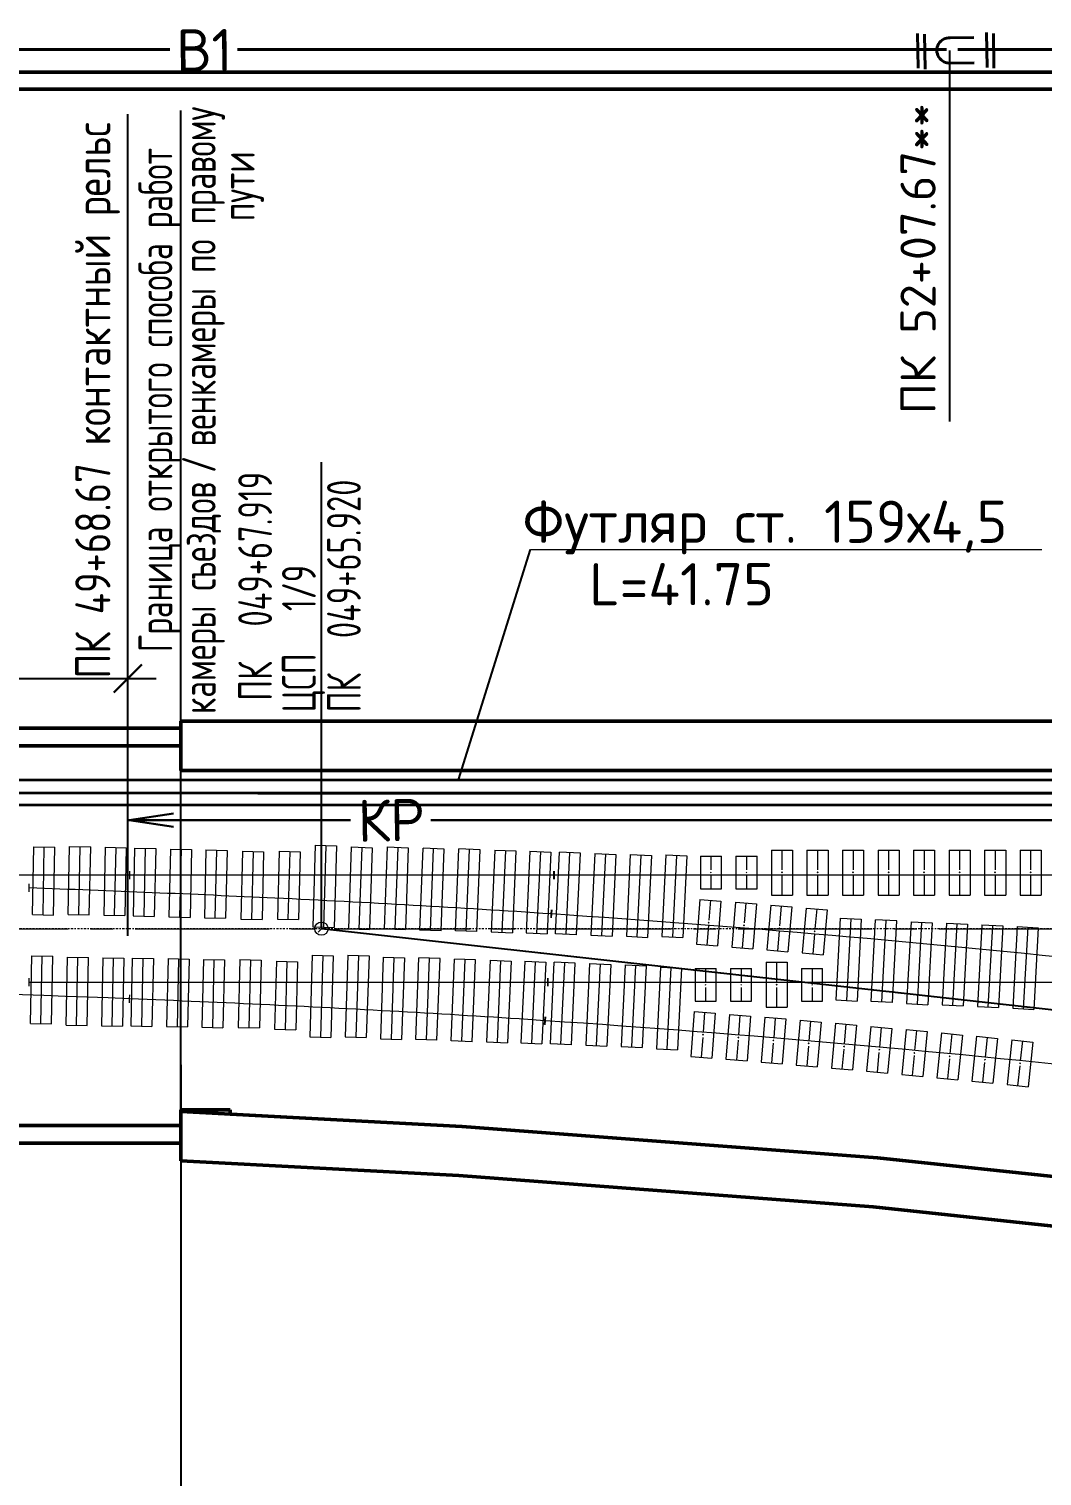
# Paper-space layout 'л2-л8' of a CAD drawing. Header units: millimetres. Extents: x 10032 to 18918, y -3051 to 627.
# Drawn here: x 16760.5 to 16832.5, y -1655.6 to -1552.8 of the extents above; entities that cross this region are included whole.
import ezdxf

# ---------------------------------------------------------------- set-up
doc = ezdxf.new("R2010")
doc.units = ezdxf.units.MM
doc.header["$LTSCALE"] = 0.5
doc.linetypes.add('CENTER', pattern=[2, 1.25, -0.25, 0.25, -0.25])
doc.linetypes.add('CENTER2', pattern=[28.575, 19.05, -3.175, 3.175, -3.175])
for name, color, linetype in [('1_NADPIS', 7, 'Continuous'), ('3_RAZMER', 7, 'Continuous'), ('ВК_надписи', 7, 'Continuous'), ('ВК_сети', 4, 'Continuous'), ('ГТ_Конструкции', 2, 'Continuous'), ('ГТ_Ось_Пути', 251, 'Continuous'), ('ГТ_Ось_разбивочная', 7, 'Continuous'), ('Эл', 41, 'Continuous')]:
    doc.layers.add(name, color=color, linetype=linetype)
for name, color, linetype, lineweight in [('1_PK500', 5, 'Continuous', 35), ('А_Конструкции', 4, 'Continuous', 50), ('АР_Оси', 242, 'CENTER2', 18)]:
    doc.layers.add(name, color=color, linetype=linetype, lineweight=lineweight)
doc.styles.add('RS-30-06', font='romans.shx', dxfattribs={"width": 0.6, "height": 3})
doc.styles.add('Стандарт ММП', font='isocpeur.ttf')
doc.dimstyles.new('M200$0', dxfattribs={"dimscale": 0, "dimtxt": 3, "dimasz": 2, "dimexe": 1.2, "dimexo": 1.5, "dimgap": 1.2, "dimtad": 1, "dimdec": 0, "dimlfac": 200, "dimrnd": 1, "dimzin": 0, "dimdsep": 46, "dimtxsty": 'RS-30-06', "dimblk1": 'OBLIQUE', "dimblk2": 'OBLIQUE', "dimsah": 1, "dimcen": 2.5, "dimdle": 2, "dimclrt": 9, "dimadec": 0, "dimazin": 0, "dimtfac": 1, "dimtdec": 0, "dimtmove": 2, "dimatfit": 3, "dimldrblk": 'OBLIQUE', "dimfxl": 1.2, "dimtolj": 1, "dimtzin": 0, "dimarcsym": 0})

# ---------------------------------------------------------------- blocks, each defined once
blk = doc.blocks.new('A$C51BA2402')
at = {"layer": 'ГТ_Конструкции', "color": 0, "linetype": 'ByBlock', "lineweight": -2}
for p, q in [((-2.007, 2.95), (-2.007, 2.6)), ((-2.007, 2.95), (14.633, 2.95)), ((-2.007, 2.6), (-2.008, 2.6)), ((-2.008, 2.6), (-2.008, 2.576)), ((-2.008, 2.576), (-2.007, 2.576)), ((-2.007, 2.576), (-2.007, 2.25)), ((-2.007, 2.25), (14.633, 2.25)), ((-1.308, -2.576), (-2.008, -2.576)), ((-2.007, -2.576), (-2.007, -3.301)), ((1.987, -2.811), (-2.007, -2.6)), ((-1.308, -2.637), (-1.308, -2.576)), ((1.99, -2.812), (-1.308, -2.637)), ((7.896, -3.257), (1.987, -2.811)), ((7.896, -3.257), (1.99, -2.812)), ((14.633, -3.979), (7.896, -3.257)), ((14.648, -3.98), (7.896, -3.257)), ((-2.007, -3.301), (1.945, -3.51)), ((1.945, -3.51), (7.833, -3.954)), ((7.833, -3.954), (14.633, -4.683))]:
    blk.add_line(p, q, dxfattribs=at)
blk = doc.blocks.new('_Oblique')
at = {"linetype": 'ByBlock', "lineweight": 30}
blk.add_line((-0.5, -0.5), (0.5, 0.5), dxfattribs=at)
blk = doc.blocks.new('*D37')
at = {"layer": 'Defpoints', "color": 0, "lineweight": -2}
for p, q in [((16742.57, -1597.12), (16742.57, -1600.14)), ((16767.57, -1607.5), (16767.57, -1597.74)), ((16740.57, -1598.94), (16769.57, -1598.94))]:
    blk.add_line(p, q, dxfattribs=at)
at = {"layer": 'Defpoints', "color": 0, "linetype": 'Continuous', "lineweight": 30}
for p in [(16742.57, -1595.62), (16767.57, -1598.94), (16767.57, -1609)]:
    blk.add_point(p, dxfattribs=at)
at = {"layer": 'Defpoints', "color": 0, "linetype": 'Continuous', "lineweight": -2, "xscale": 2, "yscale": 2, "zscale": 2, "rotation": 180}
blk.add_blockref('_Oblique', (16742.57, -1598.94), dxfattribs=at)
at = {"layer": 'Defpoints', "color": 0, "linetype": 'Continuous', "lineweight": -2, "xscale": 2, "yscale": 2, "zscale": 2}
blk.add_blockref('_Oblique', (16767.57, -1598.94), dxfattribs=at)
at = {"layer": 'Defpoints', "color": 9, "linetype": 'Continuous', "lineweight": 30, "insert": (16755.07, -1596.24), "char_height": 3, "attachment_point": 5, "style": 'RS-30-06'}
blk.add_mtext('\\A1;5000', dxfattribs=at)

psp = doc.layouts.new('л2-л8')

# ---------------------------------------------------------------- linework, layer by layer
at = {"color": 5, "linetype": 'Continuous', "lineweight": 5, "extrusion": (-2.53793e-14, 1.46875e-08, 1)}
for p, q in [((16760.785, -1615.7237, 0), (16760.8761, -1610.8996, 0)), ((16760.8761, -1610.8996, 0), (16762.3758, -1610.9279, 0)), ((16761.5349, -1615.7379, 0), (16761.6259, -1610.9137, 0)), ((16762.2848, -1615.752, 0), (16762.3758, -1610.9279, 0)), ((16763.3271, -1615.7078, 0), (16763.4237, -1610.8837, 0)), ((16763.4237, -1610.8837, 0), (16764.9234, -1610.9138, 0)), ((16764.077, -1615.7228, 0), (16764.1735, -1610.8988, 0)), ((16764.8268, -1615.7378, 0), (16764.9234, -1610.9138, 0)), ((16765.9499, -1610.9329, 0), (16765.8479, -1615.7569, 0)), ((16765.9499, -1610.9329, 0), (16767.4496, -1610.9647, 0)), ((16766.6998, -1610.9488, 0), (16766.5977, -1615.7727, 0)), ((16767.4496, -1610.9647, 0), (16767.3476, -1615.7886, 0)), ((16768.0486, -1610.9954, 0), (16767.9466, -1615.8193, 0)), ((16768.0486, -1610.9954, 0), (16769.5483, -1611.0271, 0)), ((16768.7984, -1611.0113, 0), (16768.6964, -1615.8352, 0)), ((16769.5483, -1611.0271, 0), (16769.4463, -1615.8511, 0)), ((16770.5943, -1611.0621, 0), (16770.4869, -1615.8859, 0)), ((16770.5943, -1611.0621, 0), (16772.0939, -1611.0955, 0)), ((16771.3441, -1611.0788, 0), (16771.2367, -1615.9026, 0)), ((16772.0939, -1611.0955, 0), (16771.9865, -1615.9193, 0)), ((16773.1199, -1611.1213, 0), (16773.0072, -1615.945, 0)), ((16773.1199, -1611.1213, 0), (16774.6195, -1611.1564, 0)), ((16780.8889, -1610.7902, 0), (16780.7221, -1616.6028, 0)), ((16780.8889, -1610.7902, 0), (16782.3883, -1610.8332, 0)), ((16781.6386, -1610.8117, 0), (16781.4718, -1616.6243, 0)), ((16782.3883, -1610.8332, 0), (16782.2215, -1616.6458, 0)), ((16783.4426, -1610.9159, 0), (16783.2401, -1616.7274, 0)), ((16783.4426, -1610.9159, 0), (16784.9417, -1610.9682, 0)), ((16784.1922, -1610.9421, 0), (16783.9897, -1616.7535, 0)), ((16784.9417, -1610.9682, 0), (16784.7392, -1616.7796, 0)), ((16785.9975, -1610.9159, 0), (16785.795, -1616.7274, 0)), ((16785.9975, -1610.9159, 0), (16787.4966, -1610.9682, 0)), ((16786.747, -1610.9421, 0), (16786.5445, -1616.7535, 0)), ((16787.4966, -1610.9682, 0), (16787.2941, -1616.7796, 0)), ((16788.3302, -1616.8197, 0), (16788.5499, -1611.0089, 0)), ((16790.0488, -1611.0655, 0), (16788.5499, -1611.0089, 0)), ((16789.0796, -1616.848, 0), (16789.2993, -1611.0372, 0)), ((16789.8291, -1616.8764, 0), (16790.0488, -1611.0655, 0)), ((16790.8669, -1616.8671, 0), (16791.1034, -1611.0569, 0)), ((16792.6021, -1611.1179, 0), (16791.1034, -1611.0569, 0)), ((16791.6163, -1616.8976, 0), (16791.8527, -1611.0874, 0)), ((16792.3656, -1616.9281, 0), (16792.6021, -1611.1179, 0)), ((16793.6551, -1611.1348, 0), (16793.4017, -1616.9443, 0)), ((16793.6551, -1611.1348, 0), (16795.1537, -1611.2002, 0)), ((16773.8697, -1611.1388, 0), (16773.757, -1615.9625, 0)), ((16774.6195, -1611.1564, 0), (16774.5068, -1615.98, 0)), ((16775.7195, -1611.218, 0), (16775.6016, -1616.0416, 0)), ((16775.7195, -1611.218, 0), (16777.219, -1611.2547, 0)), ((16776.4692, -1611.2364, 0), (16776.3513, -1616.0599, 0)), ((16777.219, -1611.2547, 0), (16777.1011, -1616.0782, 0)), ((16778.3213, -1611.2173, 0), (16778.1982, -1616.0407, 0)), ((16778.3213, -1611.2173, 0), (16779.8208, -1611.2555, 0)), ((16779.071, -1611.2364, 0), (16778.948, -1616.0598, 0)), ((16779.8208, -1611.2555, 0), (16779.6978, -1616.079, 0)), ((16794.4044, -1611.1675, 0), (16794.151, -1616.977, 0)), ((16795.1537, -1611.2002, 0), (16794.9003, -1617.0097, 0)), ((16796.1422, -1611.2127, 0), (16795.8706, -1617.0213, 0)), ((16796.1422, -1611.2127, 0), (16797.6405, -1611.2827, 0)), ((16796.8913, -1611.2477, 0), (16796.6198, -1617.0563, 0)), ((16797.6405, -1611.2827, 0), (16797.369, -1617.0914, 0)), ((16797.9681, -1617.0914, 0), (16798.2386, -1611.2827, 0)), ((16799.737, -1611.3525, 0), (16798.2386, -1611.2827, 0)), ((16798.7173, -1617.1263, 0), (16798.9878, -1611.3176, 0)), ((16799.4665, -1617.1612, 0), (16799.737, -1611.3525, 0)), ((16800.7607, -1611.3696, 0), (16800.4858, -1617.1781, 0)), ((16800.7607, -1611.3696, 0), (16802.259, -1611.4405, 0)), ((16801.5099, -1611.4051, 0), (16801.235, -1617.2136, 0)), ((16802.259, -1611.4405, 0), (16801.9842, -1617.249, 0)), ((16803.2825, -1611.459, 0), (16803.0034, -1617.2673, 0)), ((16803.2825, -1611.459, 0), (16804.7808, -1611.531, 0)), ((16804.0317, -1611.495, 0), (16803.7525, -1617.3033, 0)), ((16804.7808, -1611.531, 0), (16804.5016, -1617.3393, 0)), ((16805.8077, -1611.476, 0), (16805.5244, -1617.2841, 0)), ((16805.8077, -1611.476, 0), (16807.3059, -1611.5491, 0)), ((16806.5568, -1611.5125, 0), (16806.2735, -1617.3206, 0)), ((16807.3059, -1611.5491, 0), (16807.0226, -1617.3572, 0)), ((16808.263, -1611.5734, 0), (16809.763, -1611.5734, 0)), ((16808.263, -1611.5734, 0), (16808.263, -1613.8984, 0)), ((16809.013, -1611.5734, 0), (16809.013, -1612.5484, 0)), ((16809.763, -1613.8984, 0), (16809.763, -1611.5734, 0)), ((16810.788, -1611.5734, 0), (16812.288, -1611.5734, 0)), ((16810.788, -1611.5734, 0), (16810.788, -1613.8984, 0)), ((16811.538, -1611.5734, 0), (16811.538, -1612.5484, 0)), ((16812.288, -1613.8984, 0), (16812.288, -1611.5734, 0)), ((16813.313, -1611.1359, 0), (16814.813, -1611.1359, 0)), ((16813.313, -1611.1359, 0), (16813.313, -1614.3359, 0)), ((16814.063, -1611.1359, 0), (16814.063, -1612.5484, 0)), ((16814.813, -1611.1359, 0), (16814.813, -1614.3359, 0)), ((16815.838, -1611.1359, 0), (16817.338, -1611.1359, 0)), ((16815.838, -1611.1359, 0), (16815.838, -1614.3359, 0)), ((16816.588, -1611.1359, 0), (16816.588, -1612.5484, 0)), ((16817.338, -1611.1359, 0), (16817.338, -1614.3359, 0)), ((16818.363, -1611.1359, 0), (16819.863, -1611.1359, 0)), ((16818.363, -1611.1359, 0), (16818.363, -1614.3359, 0)), ((16819.113, -1611.1359, 0), (16819.113, -1612.5484, 0)), ((16819.863, -1611.1359, 0), (16819.863, -1614.3359, 0)), ((16820.888, -1611.1359, 0), (16822.388, -1611.1359, 0)), ((16820.888, -1611.1359, 0), (16820.888, -1614.3359, 0)), ((16821.638, -1611.1359, 0), (16821.638, -1612.5484, 0)), ((16822.388, -1611.1359, 0), (16822.388, -1614.3359, 0)), ((16823.413, -1611.1359, 0), (16824.913, -1611.1359, 0)), ((16823.413, -1611.1359, 0), (16823.413, -1614.3359, 0)), ((16824.163, -1611.1359, 0), (16824.163, -1612.5484, 0)), ((16824.913, -1611.1359, 0), (16824.913, -1614.3359, 0)), ((16825.938, -1611.1359, 0), (16827.438, -1611.1359, 0)), ((16825.938, -1611.1359, 0), (16825.938, -1614.3359, 0)), ((16826.688, -1611.1359, 0), (16826.688, -1612.5484, 0)), ((16827.438, -1611.1359, 0), (16827.438, -1614.3359, 0)), ((16828.463, -1611.1359, 0), (16829.963, -1611.1359, 0)), ((16828.463, -1611.1359, 0), (16828.463, -1614.3359, 0)), ((16829.213, -1611.1359, 0), (16829.213, -1612.5484, 0)), ((16829.963, -1611.1359, 0), (16829.963, -1614.3359, 0)), ((16830.988, -1611.1359, 0), (16832.488, -1611.1359, 0)), ((16830.988, -1611.1359, 0), (16830.988, -1614.3359, 0)), ((16831.738, -1611.1359, 0), (16831.738, -1612.5484, 0)), ((16832.488, -1611.1359, 0), (16832.488, -1614.3359, 0)), ((16767.708, -1612.9234, 0), (16767.708, -1612.6403, 0)), ((16767.708, -1613.2064, 0), (16767.708, -1612.9234, 0)), ((16797.843, -1612.9234, 0), (16797.843, -1612.6403, 0)), ((16797.843, -1613.2064, 0), (16797.843, -1612.9234, 0)), ((16797.883, -1612.9234, 0), (16797.883, -1612.6403, 0)), ((16797.883, -1613.2064, 0), (16797.883, -1612.9234, 0)), ((16808.9931, -1612.7166, 0), (16809.013, -1612.7359, 0)), ((16808.9931, -1612.7551, 0), (16809.013, -1612.7359, 0)), ((16809.033, -1612.7166, 0), (16809.013, -1612.7359, 0)), ((16809.033, -1612.7551, 0), (16809.013, -1612.7359, 0)), ((16809.013, -1612.9234, 0), (16809.013, -1613.8984, 0)), ((16811.5181, -1612.7166, 0), (16811.538, -1612.7359, 0)), ((16811.5181, -1612.7551, 0), (16811.538, -1612.7359, 0)), ((16811.558, -1612.7166, 0), (16811.538, -1612.7359, 0)), ((16811.558, -1612.7551, 0), (16811.538, -1612.7359, 0)), ((16811.538, -1612.9234, 0), (16811.538, -1613.8984, 0)), ((16814.0977, -1612.7625, 0), (16814.0283, -1612.7092, 0)), ((16814.0977, -1612.7092, 0), (16814.0283, -1612.7625, 0)), ((16814.063, -1612.9234, 0), (16814.063, -1614.3359, 0)), ((16816.6227, -1612.7625, 0), (16816.5533, -1612.7092, 0)), ((16816.6227, -1612.7092, 0), (16816.5533, -1612.7625, 0)), ((16816.588, -1612.9234, 0), (16816.588, -1614.3359, 0)), ((16819.1477, -1612.7625, 0), (16819.0783, -1612.7092, 0)), ((16819.1477, -1612.7092, 0), (16819.0783, -1612.7625, 0)), ((16819.113, -1612.9234, 0), (16819.113, -1614.3359, 0)), ((16821.6727, -1612.7625, 0), (16821.6033, -1612.7092, 0)), ((16821.6727, -1612.7092, 0), (16821.6033, -1612.7625, 0)), ((16821.638, -1612.9234, 0), (16821.638, -1614.3359, 0)), ((16824.1977, -1612.7625, 0), (16824.1283, -1612.7092, 0)), ((16824.1977, -1612.7092, 0), (16824.1283, -1612.7625, 0)), ((16824.163, -1612.9234, 0), (16824.163, -1614.3359, 0)), ((16826.7227, -1612.7625, 0), (16826.6533, -1612.7092, 0)), ((16826.7227, -1612.7092, 0), (16826.6533, -1612.7625, 0)), ((16826.688, -1612.9234, 0), (16826.688, -1614.3359, 0)), ((16829.2477, -1612.7625, 0), (16829.1783, -1612.7092, 0)), ((16829.2477, -1612.7092, 0), (16829.1783, -1612.7625, 0)), ((16829.213, -1612.9234, 0), (16829.213, -1614.3359, 0)), ((16831.7727, -1612.7625, 0), (16831.7033, -1612.7092, 0)), ((16831.7727, -1612.7092, 0), (16831.7033, -1612.7625, 0)), ((16831.738, -1612.9234, 0), (16831.738, -1614.3359, 0)), ((16760.548, -1613.8274, 0), (16760.548, -1613.5444, 0)), ((16760.548, -1614.1104, 0), (16760.548, -1613.8274, 0)), ((16808.263, -1613.8984, 0), (16809.763, -1613.8984, 0)), ((16810.788, -1613.8984, 0), (16812.288, -1613.8984, 0)), ((16808.23, -1614.6455, 0), (16807.9783, -1617.8356, 0)), ((16808.23, -1614.6455, 0), (16809.7254, -1614.7635, 0)), ((16808.9777, -1614.7045, 0), (16808.8666, -1616.1126, 0)), ((16809.7254, -1614.7635, 0), (16809.4737, -1617.9536, 0)), ((16810.749, -1614.8432, 0), (16810.4862, -1618.0324, 0)), ((16810.749, -1614.8432, 0), (16812.2439, -1614.9664, 0)), ((16811.4964, -1614.9048, 0), (16811.3805, -1616.3125, 0)), ((16812.2439, -1614.9664, 0), (16811.9812, -1618.1556, 0)), ((16813.2675, -1615.0472, 0), (16812.9937, -1618.2355, 0)), ((16813.2675, -1615.0472, 0), (16814.762, -1615.1755, 0)), ((16813.313, -1614.3359, 0), (16814.813, -1614.3359, 0)), ((16814.0147, -1615.1114, 0), (16813.8939, -1616.5187, 0)), ((16814.762, -1615.1755, 0), (16814.4882, -1618.3638, 0)), ((16815.838, -1614.3359, 0), (16817.338, -1614.3359, 0)), ((16818.363, -1614.3359, 0), (16819.863, -1614.3359, 0)), ((16820.888, -1614.3359, 0), (16822.388, -1614.3359, 0)), ((16823.413, -1614.3359, 0), (16824.913, -1614.3359, 0)), ((16825.938, -1614.3359, 0), (16827.438, -1614.3359, 0)), ((16828.463, -1614.3359, 0), (16829.963, -1614.3359, 0)), ((16830.988, -1614.3359, 0), (16832.488, -1614.3359, 0)), ((16760.785, -1615.7237, 0), (16762.2848, -1615.752, 0)), ((16763.3271, -1615.7078, 0), (16764.8268, -1615.7378, 0)), ((16765.8479, -1615.7569, 0), (16767.3476, -1615.7886, 0)), ((16767.9466, -1615.8193, 0), (16769.4463, -1615.8511, 0)), ((16770.4869, -1615.8859, 0), (16771.9865, -1615.9193, 0)), ((16773.0072, -1615.945, 0), (16774.5068, -1615.98, 0)), ((16775.6016, -1616.0416, 0), (16777.1011, -1616.0782, 0)), ((16778.1982, -1616.0407, 0), (16779.6978, -1616.079, 0)), ((16797.646, -1615.9576, 0), (16797.665, -1615.6752, 0)), ((16797.665, -1615.6752, 0), (16797.6839, -1615.3928, 0)), ((16797.686, -1615.9603, 0), (16797.7049, -1615.6779, 0)), ((16797.7049, -1615.6779, 0), (16797.7238, -1615.3955, 0)), ((16808.8885, -1616.2757, 0), (16808.8152, -1616.3234, 0)), ((16808.8843, -1616.3289, 0), (16808.8194, -1616.2703, 0)), ((16815.7855, -1615.2577, 0), (16815.5007, -1618.445, 0)), ((16815.7855, -1615.2577, 0), (16817.2795, -1615.3912, 0)), ((16816.5325, -1615.3244, 0), (16816.4068, -1616.7313, 0)), ((16817.2795, -1615.3912, 0), (16816.9947, -1618.5785, 0)), ((16818.2021, -1615.9809, 0), (16817.8984, -1621.7879, 0)), ((16818.2021, -1615.9809, 0), (16819.7, -1616.0592, 0)), ((16818.9511, -1616.02, 0), (16818.6474, -1621.8271, 0)), ((16819.7, -1616.0592, 0), (16819.3963, -1621.8663, 0)), ((16820.4114, -1621.8998, 0), (16820.719, -1616.093, 0)), ((16822.2169, -1616.1723, 0), (16820.719, -1616.093, 0)), ((16821.1604, -1621.9395, 0), (16821.468, -1616.1327, 0)), ((16821.9093, -1621.9792, 0), (16822.2169, -1616.1723, 0)), ((16823.234, -1616.2396, 0), (16822.9225, -1622.0462, 0)), ((16823.234, -1616.2396, 0), (16824.7319, -1616.3199, 0)), ((16780.7221, -1616.6028, 0), (16782.2215, -1616.6458, 0)), ((16781.3266, -1616.7234, 0), (16781.0996, -1616.9824, 0)), ((16783.2401, -1616.7274, 0), (16784.7392, -1616.7796, 0)), ((16785.795, -1616.7274, 0), (16787.2941, -1616.7796, 0)), ((16789.8291, -1616.8764, 0), (16788.3302, -1616.8197, 0)), ((16792.3656, -1616.9281, 0), (16790.8669, -1616.8671, 0)), ((16793.4017, -1616.9443, 0), (16794.9003, -1617.0097, 0)), ((16795.8706, -1617.0213, 0), (16797.369, -1617.0914, 0)), ((16799.4665, -1617.1612, 0), (16797.9681, -1617.0914, 0)), ((16800.4858, -1617.1781, 0), (16801.9842, -1617.249, 0)), ((16803.0034, -1617.2673, 0), (16804.5016, -1617.3393, 0)), ((16805.5244, -1617.2841, 0), (16807.0226, -1617.3572, 0)), ((16808.8371, -1616.4865, 0), (16808.726, -1617.8946, 0)), ((16811.3497, -1616.6863, 0), (16811.2337, -1618.094, 0)), ((16811.4018, -1616.4757, 0), (16811.3283, -1616.5231, 0)), ((16811.3974, -1616.5288, 0), (16811.3327, -1616.47, 0)), ((16813.8618, -1616.8923, 0), (16813.7409, -1618.2997, 0)), ((16813.9146, -1616.6819, 0), (16813.841, -1616.7291, 0)), ((16813.9101, -1616.735, 0), (16813.8456, -1616.676, 0)), ((16816.3734, -1617.1048, 0), (16816.2477, -1618.5117, 0)), ((16816.427, -1616.8946, 0), (16816.3532, -1616.9415, 0)), ((16816.4223, -1616.9477, 0), (16816.3579, -1616.8884, 0)), ((16823.9829, -1616.2797, 0), (16823.6714, -1622.0864, 0)), ((16824.7319, -1616.3199, 0), (16824.4203, -1622.1266, 0)), ((16825.752, -1616.3267, 0), (16825.4366, -1622.1332, 0)), ((16825.752, -1616.3267, 0), (16827.2498, -1616.4081, 0)), ((16826.5009, -1616.3674, 0), (16826.1855, -1622.1739, 0)), ((16827.2498, -1616.4081, 0), (16826.9344, -1622.2145, 0)), ((16828.268, -1616.4484, 0), (16827.9488, -1622.2546, 0)), ((16828.268, -1616.4484, 0), (16829.7658, -1616.5307, 0)), ((16829.0169, -1616.4895, 0), (16828.6976, -1622.2958, 0)), ((16829.7658, -1616.5307, 0), (16829.4465, -1622.3369, 0)), ((16830.7837, -1616.5731, 0), (16830.4606, -1622.3791, 0)), ((16830.7837, -1616.5731, 0), (16832.2814, -1616.6565, 0)), ((16831.5326, -1616.6148, 0), (16831.2095, -1622.4208, 0)), ((16832.2814, -1616.6565, 0), (16831.9583, -1622.4625, 0)), ((16807.9783, -1617.8356, 0), (16809.4737, -1617.9536, 0)), ((16810.4862, -1618.0324, 0), (16811.9812, -1618.1556, 0)), ((16812.9937, -1618.2355, 0), (16814.4882, -1618.3638, 0)), ((16760.639, -1623.4671, 0), (16760.73, -1618.643, 0)), ((16760.73, -1618.643, 0), (16762.2297, -1618.6713, 0)), ((16761.3888, -1623.4813, 0), (16761.4798, -1618.6571, 0)), ((16762.1387, -1623.4954, 0), (16762.2297, -1618.6713, 0)), ((16763.1696, -1623.5746, 0), (16763.2662, -1618.7506, 0)), ((16763.2662, -1618.7506, 0), (16764.7659, -1618.7806, 0)), ((16763.9195, -1623.5896, 0), (16764.0161, -1618.7656, 0)), ((16764.6693, -1623.6047, 0), (16764.7659, -1618.7806, 0)), ((16765.7836, -1618.7968, 0), (16765.6815, -1623.6207, 0)), ((16765.7836, -1618.7968, 0), (16767.2832, -1618.8285, 0)), ((16766.5334, -1618.8126, 0), (16766.4314, -1623.6365, 0)), ((16767.2832, -1618.8285, 0), (16767.1812, -1623.6524, 0)), ((16767.8832, -1618.8184, 0), (16767.7812, -1623.6424, 0)), ((16767.8832, -1618.8184, 0), (16769.3829, -1618.8502, 0)), ((16768.633, -1618.8343, 0), (16768.531, -1623.6582, 0)), ((16769.3829, -1618.8502, 0), (16769.2808, -1623.6741, 0)), ((16770.4208, -1618.8557, 0), (16770.3134, -1623.6795, 0)), ((16770.4208, -1618.8557, 0), (16771.9204, -1618.8891, 0)), ((16771.1706, -1618.8724, 0), (16771.0632, -1623.6962, 0)), ((16771.9204, -1618.8891, 0), (16771.813, -1623.7129, 0)), ((16772.9381, -1618.9039, 0), (16772.8254, -1623.7276, 0)), ((16772.9381, -1618.9039, 0), (16774.4377, -1618.9389, 0)), ((16773.6879, -1618.9214, 0), (16773.5752, -1623.7451, 0)), ((16774.4377, -1618.9389, 0), (16774.325, -1623.7626, 0)), ((16775.5312, -1618.9222, 0), (16775.4133, -1623.7458, 0)), ((16775.5312, -1618.9222, 0), (16777.0307, -1618.9589, 0)), ((16776.2809, -1618.9406, 0), (16776.163, -1623.7641, 0)), ((16777.0307, -1618.9589, 0), (16776.9128, -1623.7825, 0)), ((16778.1216, -1619.0434, 0), (16777.9986, -1623.8669, 0)), ((16778.1216, -1619.0434, 0), (16779.6212, -1619.0817, 0)), ((16778.8714, -1619.0626, 0), (16778.7484, -1623.886, 0)), ((16779.6212, -1619.0817, 0), (16779.4981, -1623.9051, 0)), ((16780.6648, -1618.6021, 0), (16780.498, -1624.4147, 0)), ((16780.6648, -1618.6021, 0), (16782.1641, -1618.6452, 0)), ((16781.4145, -1618.6236, 0), (16781.2477, -1624.4362, 0)), ((16782.1641, -1618.6452, 0), (16781.9974, -1624.4578, 0)), ((16783.2136, -1618.6005, 0), (16783.0111, -1624.412, 0)), ((16783.2136, -1618.6005, 0), (16784.7127, -1618.6527, 0)), ((16783.9631, -1618.6266, 0), (16783.7606, -1624.4381, 0)), ((16784.7127, -1618.6527, 0), (16784.5102, -1624.4642, 0)), ((16785.7249, -1618.7385, 0), (16785.5224, -1624.55, 0)), ((16785.7249, -1618.7385, 0), (16787.224, -1618.7907, 0)), ((16786.4745, -1618.7646, 0), (16786.272, -1624.5761, 0)), ((16787.224, -1618.7907, 0), (16787.0215, -1624.6022, 0)), ((16788.0361, -1624.5972, 0), (16788.2558, -1618.7863, 0)), ((16789.7547, -1618.843, 0), (16788.2558, -1618.7863, 0)), ((16788.7856, -1624.6255, 0), (16789.0053, -1618.8147, 0)), ((16789.535, -1624.6538, 0), (16789.7547, -1618.843, 0)), ((16790.5482, -1624.6958, 0), (16790.7847, -1618.8856, 0)), ((16792.2835, -1618.9466, 0), (16790.7847, -1618.8856, 0)), ((16791.2976, -1624.7263, 0), (16791.5341, -1618.9161, 0)), ((16792.047, -1624.7568, 0), (16792.2835, -1618.9466, 0)), ((16793.3145, -1618.9613, 0), (16793.0617, -1624.7708, 0)), ((16793.3145, -1618.9613, 0), (16794.8131, -1619.0265, 0)), ((16794.0638, -1618.9939, 0), (16793.811, -1624.8034, 0)), ((16794.8131, -1619.0265, 0), (16794.5603, -1624.836, 0)), ((16795.7763, -1619.0385, 0), (16795.5048, -1624.8471, 0)), ((16795.7763, -1619.0385, 0), (16797.2747, -1619.1085, 0)), ((16796.5255, -1619.0735, 0), (16796.2539, -1624.8822, 0)), ((16797.2747, -1619.1085, 0), (16797.0031, -1624.9172, 0)), ((16797.6036, -1624.9184, 0), (16797.8741, -1619.1097, 0)), ((16799.3725, -1619.1795, 0), (16797.8741, -1619.1097, 0)), ((16798.3527, -1624.9533, 0), (16798.6233, -1619.1446, 0)), ((16799.1019, -1624.9882, 0), (16799.3725, -1619.1795, 0)), ((16800.3903, -1619.1965, 0), (16800.1154, -1625.005, 0)), ((16800.3903, -1619.1965, 0), (16801.8886, -1619.2675, 0)), ((16801.1395, -1619.232, 0), (16800.8646, -1625.0405, 0)), ((16801.8886, -1619.2675, 0), (16801.6138, -1625.076, 0)), ((16802.9063, -1619.2872, 0), (16802.6272, -1625.0955, 0)), ((16802.9063, -1619.2872, 0), (16804.4046, -1619.3592, 0)), ((16803.6554, -1619.3232, 0), (16803.3763, -1625.1315, 0)), ((16804.4046, -1619.3592, 0), (16804.1254, -1625.1675, 0)), ((16812.926, -1619.1112, 0), (16814.426, -1619.1112, 0)), ((16812.926, -1619.1112, 0), (16812.926, -1622.3112, 0)), ((16813.676, -1619.1112, 0), (16813.676, -1620.5237, 0)), ((16814.426, -1619.1112, 0), (16814.426, -1622.3112, 0)), ((16815.5007, -1618.445, 0), (16816.9947, -1618.5785, 0)), ((16760.548, -1620.5234, 0), (16760.548, -1620.2403, 0)), ((16797.413, -1620.5237, 0), (16797.413, -1620.2406, 0)), ((16797.453, -1620.5237, 0), (16797.453, -1620.2406, 0)), ((16805.4184, -1619.4567, 0), (16805.135, -1625.2648, 0)), ((16805.4184, -1619.4567, 0), (16806.9166, -1619.5298, 0)), ((16806.1675, -1619.4932, 0), (16805.8841, -1625.3013, 0)), ((16806.9166, -1619.5298, 0), (16806.6332, -1625.3378, 0)), ((16807.8868, -1619.5487, 0), (16809.3868, -1619.5487, 0)), ((16807.8868, -1619.5487, 0), (16807.8868, -1621.8737, 0)), ((16808.6368, -1619.5487, 0), (16808.6368, -1620.5237, 0)), ((16809.3868, -1621.8737, 0), (16809.3868, -1619.5487, 0)), ((16810.4064, -1619.5487, 0), (16811.9064, -1619.5487, 0)), ((16810.4064, -1619.5487, 0), (16810.4064, -1621.8737, 0)), ((16811.1564, -1619.5487, 0), (16811.1564, -1620.5237, 0)), ((16811.9064, -1621.8737, 0), (16811.9064, -1619.5487, 0)), ((16815.4458, -1619.5487, 0), (16816.9458, -1619.5487, 0)), ((16815.4458, -1619.5487, 0), (16815.4458, -1621.8737, 0)), ((16816.1958, -1619.5487, 0), (16816.1958, -1620.5237, 0)), ((16816.9458, -1621.8737, 0), (16816.9458, -1619.5487, 0)), ((16760.548, -1620.8064, 0), (16760.548, -1620.5234, 0)), ((16797.413, -1620.8067, 0), (16797.413, -1620.5237, 0)), ((16797.453, -1620.8067, 0), (16797.453, -1620.5237, 0)), ((16808.6168, -1620.6919, 0), (16808.6368, -1620.7112, 0)), ((16808.6168, -1620.7304, 0), (16808.6368, -1620.7112, 0)), ((16808.6567, -1620.6919, 0), (16808.6368, -1620.7112, 0)), ((16808.6567, -1620.7304, 0), (16808.6368, -1620.7112, 0)), ((16808.6368, -1620.8987, 0), (16808.6368, -1621.8737, 0)), ((16811.1364, -1620.6919, 0), (16811.1564, -1620.7112, 0)), ((16811.1364, -1620.7304, 0), (16811.1564, -1620.7112, 0)), ((16811.1763, -1620.6919, 0), (16811.1564, -1620.7112, 0)), ((16811.1763, -1620.7304, 0), (16811.1564, -1620.7112, 0)), ((16811.1564, -1620.8987, 0), (16811.1564, -1621.8737, 0)), ((16813.7107, -1620.7378, 0), (16813.6414, -1620.6845, 0)), ((16813.7107, -1620.6845, 0), (16813.6414, -1620.7378, 0)), ((16813.676, -1620.8987, 0), (16813.676, -1622.3112, 0)), ((16816.1758, -1620.6919, 0), (16816.1958, -1620.7112, 0)), ((16816.1758, -1620.7304, 0), (16816.1958, -1620.7112, 0)), ((16816.2157, -1620.6919, 0), (16816.1958, -1620.7112, 0)), ((16816.2157, -1620.7304, 0), (16816.1958, -1620.7112, 0)), ((16816.1958, -1620.8987, 0), (16816.1958, -1621.8737, 0)), ((16767.6805, -1621.9933, 0), (16767.6918, -1621.7105, 0)), ((16767.6918, -1621.7105, 0), (16767.7032, -1621.4277, 0)), ((16807.8868, -1621.8737, 0), (16809.3868, -1621.8737, 0)), ((16810.4064, -1621.8737, 0), (16811.9064, -1621.8737, 0)), ((16812.926, -1622.3112, 0), (16814.426, -1622.3112, 0)), ((16815.4458, -1621.8737, 0), (16816.9458, -1621.8737, 0)), ((16817.8984, -1621.7879, 0), (16819.3963, -1621.8663, 0)), ((16821.9093, -1621.9792, 0), (16820.4114, -1621.8998, 0)), ((16822.9225, -1622.0462, 0), (16824.4203, -1622.1266, 0)), ((16825.4366, -1622.1332, 0), (16826.9344, -1622.2145, 0)), ((16827.9488, -1622.2546, 0), (16829.4465, -1622.3369, 0)), ((16830.4606, -1622.3791, 0), (16831.9583, -1622.4625, 0)), ((16760.639, -1623.4671, 0), (16762.1387, -1623.4954, 0)), ((16797.1906, -1623.5474, 0), (16797.2095, -1623.265, 0)), ((16797.2095, -1623.265, 0), (16797.2285, -1622.9826, 0)), ((16797.2305, -1623.5501, 0), (16797.2495, -1623.2677, 0)), ((16797.2495, -1623.2677, 0), (16797.2684, -1622.9853, 0)), ((16807.8145, -1622.6204, 0), (16807.5803, -1625.8118, 0)), ((16807.8145, -1622.6204, 0), (16809.3105, -1622.7302, 0)), ((16808.5625, -1622.6753, 0), (16808.4591, -1624.084, 0)), ((16809.3105, -1622.7302, 0), (16809.0763, -1625.9216, 0)), ((16810.3266, -1622.8178, 0), (16810.0804, -1626.0083, 0)), ((16810.3266, -1622.8178, 0), (16811.8221, -1622.9332, 0)), ((16811.0743, -1622.8755, 0), (16810.9657, -1624.2839, 0)), ((16811.8221, -1622.9332, 0), (16811.5759, -1626.1238, 0)), ((16812.8382, -1623.0216, 0), (16812.5799, -1626.2112, 0)), ((16812.8382, -1623.0216, 0), (16814.3333, -1623.1427, 0)), ((16813.5858, -1623.0821, 0), (16813.4718, -1624.49, 0)), ((16814.3333, -1623.1427, 0), (16814.075, -1626.3322, 0)), ((16815.3494, -1623.2317, 0), (16815.079, -1626.4202, 0)), ((16815.3494, -1623.2317, 0), (16816.844, -1623.3584, 0)), ((16816.0967, -1623.295, 0), (16815.9774, -1624.7025, 0)), ((16816.844, -1623.3584, 0), (16816.5737, -1626.547, 0)), ((16817.8601, -1623.4481, 0), (16817.5777, -1626.6356, 0)), ((16817.8601, -1623.4481, 0), (16819.3542, -1623.5805, 0)), ((16763.1696, -1623.5746, 0), (16764.6693, -1623.6047, 0)), ((16765.6815, -1623.6207, 0), (16767.1812, -1623.6524, 0)), ((16767.7812, -1623.6424, 0), (16769.2808, -1623.6741, 0)), ((16770.3134, -1623.6795, 0), (16771.813, -1623.7129, 0)), ((16772.8254, -1623.7276, 0), (16774.325, -1623.7626, 0)), ((16775.4133, -1623.7458, 0), (16776.9128, -1623.7825, 0)), ((16777.9986, -1623.8669, 0), (16779.4981, -1623.9051, 0)), ((16780.498, -1624.4147, 0), (16781.9974, -1624.4578, 0)), ((16783.0111, -1624.412, 0), (16784.5102, -1624.4642, 0)), ((16808.4317, -1624.458, 0), (16808.3283, -1625.8667, 0)), ((16808.4819, -1624.2469, 0), (16808.4089, -1624.295, 0)), ((16808.478, -1624.3001, 0), (16808.4128, -1624.2419, 0)), ((16810.9879, -1624.4469, 0), (16810.9146, -1624.4947, 0)), ((16810.9838, -1624.5, 0), (16810.9187, -1624.4416, 0)), ((16818.6071, -1623.5143, 0), (16818.4825, -1624.9213, 0)), ((16819.3542, -1623.5805, 0), (16819.0719, -1626.768, 0)), ((16820.3704, -1623.6708, 0), (16820.076, -1626.8573, 0)), ((16820.3704, -1623.6708, 0), (16821.864, -1623.8088, 0)), ((16821.1172, -1623.7398, 0), (16820.9872, -1625.1464, 0)), ((16821.864, -1623.8088, 0), (16821.5696, -1626.9953, 0)), ((16822.8802, -1623.8999, 0), (16822.5738, -1627.0852, 0)), ((16822.8802, -1623.8999, 0), (16824.3733, -1624.0436, 0)), ((16823.6268, -1623.9717, 0), (16823.4915, -1625.3777, 0)), ((16824.3733, -1624.0436, 0), (16824.0669, -1627.2288, 0)), ((16825.3897, -1624.1353, 0), (16825.0712, -1627.3194, 0)), ((16825.3897, -1624.1353, 0), (16826.8822, -1624.2846, 0)), ((16826.1359, -1624.21, 0), (16825.9954, -1625.6154, 0)), ((16826.8822, -1624.2846, 0), (16826.5637, -1627.4687, 0)), ((16827.8987, -1624.377, 0), (16827.5682, -1627.5599, 0)), ((16827.8987, -1624.377, 0), (16829.3907, -1624.532, 0)), ((16828.6447, -1624.4545, 0), (16828.4988, -1625.8594, 0)), ((16785.5224, -1624.55, 0), (16787.0215, -1624.6022, 0)), ((16789.535, -1624.6538, 0), (16788.0361, -1624.5972, 0)), ((16792.047, -1624.7568, 0), (16790.5482, -1624.6958, 0)), ((16793.0617, -1624.7708, 0), (16794.5603, -1624.836, 0)), ((16795.5048, -1624.8471, 0), (16797.0031, -1624.9172, 0)), ((16799.1019, -1624.9882, 0), (16797.6036, -1624.9184, 0)), ((16800.1154, -1625.005, 0), (16801.6138, -1625.076, 0)), ((16802.6272, -1625.0955, 0), (16804.1254, -1625.1675, 0)), ((16805.135, -1625.2648, 0), (16806.6332, -1625.3378, 0)), ((16810.9368, -1624.6577, 0), (16810.8281, -1626.0661, 0)), ((16813.4415, -1624.8638, 0), (16813.3275, -1626.2717, 0)), ((16813.4933, -1624.6531, 0), (16813.4199, -1624.7007, 0)), ((16813.489, -1624.7063, 0), (16813.4242, -1624.6476, 0)), ((16815.9457, -1625.0762, 0), (16815.8264, -1626.4836, 0)), ((16815.9983, -1624.8657, 0), (16815.9247, -1624.9129, 0)), ((16815.9938, -1624.9188, 0), (16815.9292, -1624.8598, 0)), ((16818.4494, -1625.2948, 0), (16818.3248, -1626.7018, 0)), ((16818.5029, -1625.0846, 0), (16818.4291, -1625.1315, 0)), ((16818.4982, -1625.1376, 0), (16818.4338, -1625.0784, 0)), ((16820.9527, -1625.5198, 0), (16820.8228, -1626.9263, 0)), ((16821.0069, -1625.3097, 0), (16820.933, -1625.3564, 0)), ((16821.002, -1625.3628, 0), (16820.9379, -1625.3033, 0)), ((16823.5055, -1625.5942, 0), (16823.4416, -1625.5345, 0)), ((16829.3907, -1624.532, 0), (16829.0602, -1627.7149, 0)), ((16830.4074, -1624.6251, 0), (16830.0649, -1627.8067, 0)), ((16830.4074, -1624.6251, 0), (16831.8988, -1624.7857, 0)), ((16831.1531, -1624.7054, 0), (16831.0019, -1626.1098, 0)), ((16831.8988, -1624.7857, 0), (16831.5562, -1627.9673, 0)), ((16807.5803, -1625.8118, 0), (16809.0763, -1625.9216, 0)), ((16810.0804, -1626.0083, 0), (16811.5759, -1626.1238, 0)), ((16812.5799, -1626.2112, 0), (16814.075, -1626.3322, 0)), ((16815.079, -1626.4202, 0), (16816.5737, -1626.547, 0)), ((16823.4556, -1625.751, 0), (16823.3203, -1627.157, 0)), ((16823.5106, -1625.5412, 0), (16823.4365, -1625.5876, 0)), ((16825.958, -1625.9886, 0), (16825.8175, -1627.3941, 0)), ((16826.0139, -1625.7789, 0), (16825.9396, -1625.8251, 0)), ((16826.0085, -1625.832, 0), (16825.9449, -1625.772, 0)), ((16828.4601, -1626.2324, 0), (16828.3142, -1627.6374, 0)), ((16828.5167, -1626.023, 0), (16828.4422, -1626.0689, 0)), ((16828.5112, -1626.076, 0), (16828.4477, -1626.0159, 0)), ((16830.9617, -1626.4826, 0), (16830.8105, -1627.887, 0)), ((16831.0191, -1626.2734, 0), (16830.9445, -1626.319, 0)), ((16831.0134, -1626.3264, 0), (16830.9502, -1626.266, 0)), ((16817.5777, -1626.6356, 0), (16819.0719, -1626.768, 0)), ((16820.076, -1626.8573, 0), (16821.5696, -1626.9953, 0)), ((16822.5738, -1627.0852, 0), (16824.0669, -1627.2288, 0)), ((16825.0712, -1627.3194, 0), (16826.5637, -1627.4687, 0)), ((16827.5682, -1627.5599, 0), (16829.0602, -1627.7149, 0)), ((16830.0649, -1627.8067, 0), (16831.5562, -1627.9673, 0))]:
    psp.add_line(p, q, dxfattribs=at)
at = {"lineweight": 9, "extrusion": (-2.53793e-14, 1.46875e-08, 1)}
for p, q in [((16767.708, -1612.9234, 0), (16719.033, -1612.9234, 0)), ((16797.843, -1612.9234, 0), (16767.708, -1612.9234, 0)), ((16860.383, -1612.9234, 0), (16797.883, -1612.9234, 0)), ((16760.548, -1620.5238, 0), (16797.413, -1620.5237, 0)), ((16797.453, -1620.5237, 0), (16837.423, -1620.5237, 0))]:
    psp.add_line(p, q, dxfattribs=at)
at = {"color": 5, "linetype": 'CENTER', "lineweight": 9, "ltscale": 0.25, "extrusion": (-2.53793e-14, 1.46875e-08, 1)}
for p, q in [((16955.7598, -1616.7234, 0), (16642.346, -1616.7234, 0)), ((16781.3266, -1616.7234, 0), (16954.6929, -1635.9865, 0))]:
    psp.add_line(p, q, dxfattribs=at)
at = {"color": 5, "linetype": 'Continuous', "lineweight": 5, "extrusion": (-2.53793e-14, 1.46875e-08, 1)}
psp.add_circle((16781.323, -1616.7234, 0), 0.472, dxfattribs=at)
at = {"lineweight": 9, "extrusion": (-2.53793e-14, 1.46875e-08, 1)}
for centre, radius, start, end in [((16707.1041, -3112.8759, 0), 1500, 87.2900884, 87.9581623), ((16730.8063, -2613.7384, 0), 1000.3, 86.1675741, 87.2944895), ((16730.8063, -2613.7384, 0), 1000.3, 83.8758576, 86.1652829), ((16707.4047, -3120.4985, 0), 1500, 87.6965791, 89.5581395), ((16730.207, -2621.3185, 0), 1000.3, 86.1593124, 87.2807621), ((16730.207, -2621.3185, 0), 1000.3, 83.6778097, 86.1570213)]:
    psp.add_arc(centre, radius, start, end, dxfattribs=at)
at = {"color": 5, "linetype": 'Continuous', "lineweight": 5, "extrusion": (-2.53793e-14, 1.46875e-08, 1)}
psp.add_arc((16707.4047, -3120.4985, 0), 1500, 87.3153446, 87.6965791, dxfattribs=at)
at = {"layer": '1_NADPIS', "color": 1, "linetype": 'Continuous'}
for p, q in [((16825.9693, -1554.2854, 0), (16825.9693, -1580.6715, 0)), ((16767.5743, -1617.2234), (16767.5743, -1558.8177)), ((16771.3273, -1626.4072, 0), (16771.3273, -1711.4997, 0))]:
    psp.add_line(p, q, dxfattribs=at)
at = {"layer": '1_NADPIS', "color": 1, "linetype": 'Continuous', "extrusion": (-1.4681e-08, 1.7668e-08, 1)}
psp.add_line((16771.3274, -1631.5489, 0), (16771.3269, -1558.5506, 0), dxfattribs=at)
at = {"layer": '1_NADPIS', "color": 1, "linetype": 'Continuous', "extrusion": (-2.96047e-10, 1.46875e-08, 1), "elevation": -0.0005}
psp.add_lwpolyline([(16781.323, -1616.7234), (16781.3248, -1583.5531), (16781.3248, -1583.5531)], dxfattribs=at)
at = {"layer": '3_RAZMER', "lineweight": 18}
psp.add_line((16796.1868, -1589.7641, 0), (16832.5345, -1589.7641, 0), dxfattribs=at)
at = {"layer": 'А_Конструкции'}
for p, q in [((17823.2256, -1555.8376), (16575.1057, -1555.8376)), ((17823.2256, -1557.0376), (16575.1057, -1557.0376)), ((16610.9244, -1602.4711, 0), (16771.3662, -1602.4709, 0)), ((16610.9244, -1603.7211, 0), (16771.3662, -1603.7209, 0)), ((16610.9242, -1630.7211, 0), (16771.3662, -1630.7209, 0)), ((16610.9242, -1631.9711, 0), (16771.3662, -1631.9709, 0))]:
    psp.add_line(p, q, dxfattribs=at)
at = {"layer": 'АР_Оси', "color": 7}
for p, q in [((16771.3293, -1605.4734, 0.0149), (16771.3293, -1578.4307)), ((16610.9243, -1616.7234, 0), (17610.8546, -1616.7234, 0))]:
    psp.add_line(p, q, dxfattribs=at)
at = {"layer": 'ВК_надписи'}
psp.add_line((16791.0698, -1606.1502), (16796.1868, -1589.7641, 0), dxfattribs=at)
at = {"layer": 'ВК_сети', "color": 5, "lineweight": 40, "ltscale": 0.5}
for p, q in [((16823.7057, -1553.0717, 0), (16823.7361, -1555.5542, 0)), ((16824.202, -1553.1317, 0), (16824.2325, -1555.6142, 0)), ((16826.0252, -1553.3871, 0), (16827.696, -1553.3666, 0)), ((16828.6052, -1553.0116, 0), (16828.6357, -1555.4941, 0)), ((16829.1016, -1553.0717, 0), (16829.132, -1555.5542, 0)), ((16826.0472, -1555.182, 0), (16827.718, -1555.1615, 0))]:
    psp.add_line(p, q, dxfattribs=at)
at = {"layer": 'ВК_сети', "color": 2, "lineweight": 40, "ltscale": 0.5}
for p, q in [((16742.5743, -1606.1395), (16951.3243, -1606.1854)), ((16951.3243, -1607.8918), (16742.5743, -1607.9502))]:
    psp.add_line(p, q, dxfattribs=at)
for points, elevation in [([(16622.1545, -1554.2292), (16770.5498, -1554.2292)], 0), ([(16775.35, -1554.2292), (16825.7531, -1554.2292)], 0), ([(16826.5673, -1554.2292), (16928.1533, -1554.2292)], 0), ([(17009.617, -1607.0834), (16975.6783, -1607.0834), (16924.7862, -1607.0834), (16848.4784, -1607.0834), (16820.8234, -1607.0834), (16776.805, -1607.0834), (16742.5743, -1607.0386), (16742.5743, -1607.0386)], 0.0042)]:
    psp.add_lwpolyline(points, dxfattribs=dict(at, elevation=elevation))
at = {"layer": 'ВК_сети', "color": 5, "lineweight": 40, "ltscale": 0.5}
psp.add_arc((16825.9693, -1554.2854, 0), 0.9, 86.442581, 274.961833, dxfattribs=at)
at = {"layer": 'ГТ_Ось_Пути', "ltscale": 10}
psp.add_line((16880.715, -1627.7659, 0), (16781.3266, -1616.7234, 0), dxfattribs=at)
at = {"layer": 'ГТ_Ось_разбивочная', "color": 8, "lineweight": 13, "ltscale": 10, "elevation": 0}
psp.add_lwpolyline([(17202.756, -1671.0899), (17103.3558, -1660.0461, -0.01250065), (17029.0526, -1649.9045), (16955.0183, -1637.9075, 0.01250065), (16880.715, -1627.7659), (16781.3266, -1616.7234)], format="xyb", dxfattribs=at)
at = {"layer": 'Эл', "color": 1, "lineweight": 30}
for p, q in [((16767.5743, -1608.9982), (16783.3947, -1608.9982, 0)), ((16789.0953, -1608.9982, 0), (16837.1768, -1608.9982, 0))]:
    psp.add_line(p, q, dxfattribs=at)
at = {"layer": 'Эл', "color": 1, "lineweight": 30, "extrusion": (-1.97817e-10, 1.1289e-07, 1)}
for q in [(16770.8084, -1608.5283, 0), (16770.8051, -1609.4902, 0)]:
    psp.add_line((16767.6492, -1608.9982), q, dxfattribs=at)

# ---------------------------------------------------------------- block references
at = {"layer": 'А_Конструкции', "extrusion": (3.37742e-05, 5.03642e-15, 1), "xscale": 5.000000000000011, "yscale": 5.000000000000011, "zscale": 5.000000000000011, "rotation": 8.584940473987621e-09}
psp.add_blockref('A$C51BA2402', (16781.3717, -1616.7234, 0.5813), dxfattribs=at)

# ---------------------------------------------------------------- texts
at = {"layer": '1_NADPIS', "color": 1, "linetype": 'Continuous', "style": 'Стандарт ММП'}
for s, height, width, p in [('венкамеры по правому ', 2.4, 0.7, (16773.8112, -1582.4323, 0)), ('ПК 49+68.67 контактный рельс', 2.5, 0.8, (16766.3272, -1598.9446, 0)), ('Граница открытого способа работ', 2.4, 0.7, (16770.7241, -1597.0696, 0)), ('пути', 2.4, 0.7, (16776.5835, -1566.4135, 0)), ('/', 2.4, 0.7, (16773.8112, -1584.3198, 0)), ('камеры съездов', 2.4, 0.7, (16773.8112, -1601.4545, 0)), ('049+67.919', 2.4, 0.7, (16777.8112, -1595.2428, 0)), ('049+65.920', 2.4, 0.7, (16784.1258, -1596.0645, -0.0005)), ('1/9', 2.4, 0.7, (16780.9258, -1594.1445, -0.0005)), ('ПК ', 2.4, 0.7, (16777.8112, -1600.5228, 0)), ('ЦСП ', 2.4, 0.7, (16780.9258, -1601.3445, -0.0005)), ('ПК ', 2.4, 0.7, (16784.1258, -1601.3445, -0.0005))]:
    psp.add_text(s, height=height, rotation=90, dxfattribs=dict(at, width=width)).set_placement(p)
psp.add_text(' ПК 52+07.67**', height=2.5, rotation=90, dxfattribs=at).set_placement((16824.9841, -1581.7416, 0))
at = {"layer": '1_PK500', "style": 'Стандарт ММП'}
psp.add_text('В1', height=3, rotation=0.560426, dxfattribs=at).set_placement((16771.0152, -1555.7922))
at = {"layer": 'ВК_надписи', "lineweight": 30, "ltscale": 0.5, "style": 'Стандарт ММП'}
for s, p in [('Футляр ст. 159х4,5', (16795.6259, -1589.2929, 0)), ('L=41.75', (16800.3621, -1593.7349, 0))]:
    psp.add_text(s, height=3, dxfattribs=at).set_placement(p)
at = {"layer": 'Эл', "color": 1, "lineweight": 30, "style": 'Стандарт ММП'}
psp.add_text('КР', height=3, rotation=0.851673, dxfattribs=at).set_placement((16783.9232, -1610.5535, 0))

# ---------------------------------------------------------------- dimensions: what is measured, and where the dimension line sits
at = {"layer": 'Defpoints', "color": 5, "linetype": 'Continuous', "lineweight": 30}
dim = psp.add_linear_dim(base=(16767.5743, -1598.9446), p1=(16742.5743, -1595.6169), p2=(16767.5743, -1608.9982), dimstyle='M200$0', override={"dimscale": 1, "dimarcsym": 1}, dxfattribs=at)
dim.commit()
dim.dimension.update_dxf_attribs({"geometry": '*D37', "text_midpoint": (16755.0743, -1596.2446)})

doc.saveas('drawing.dxf')
